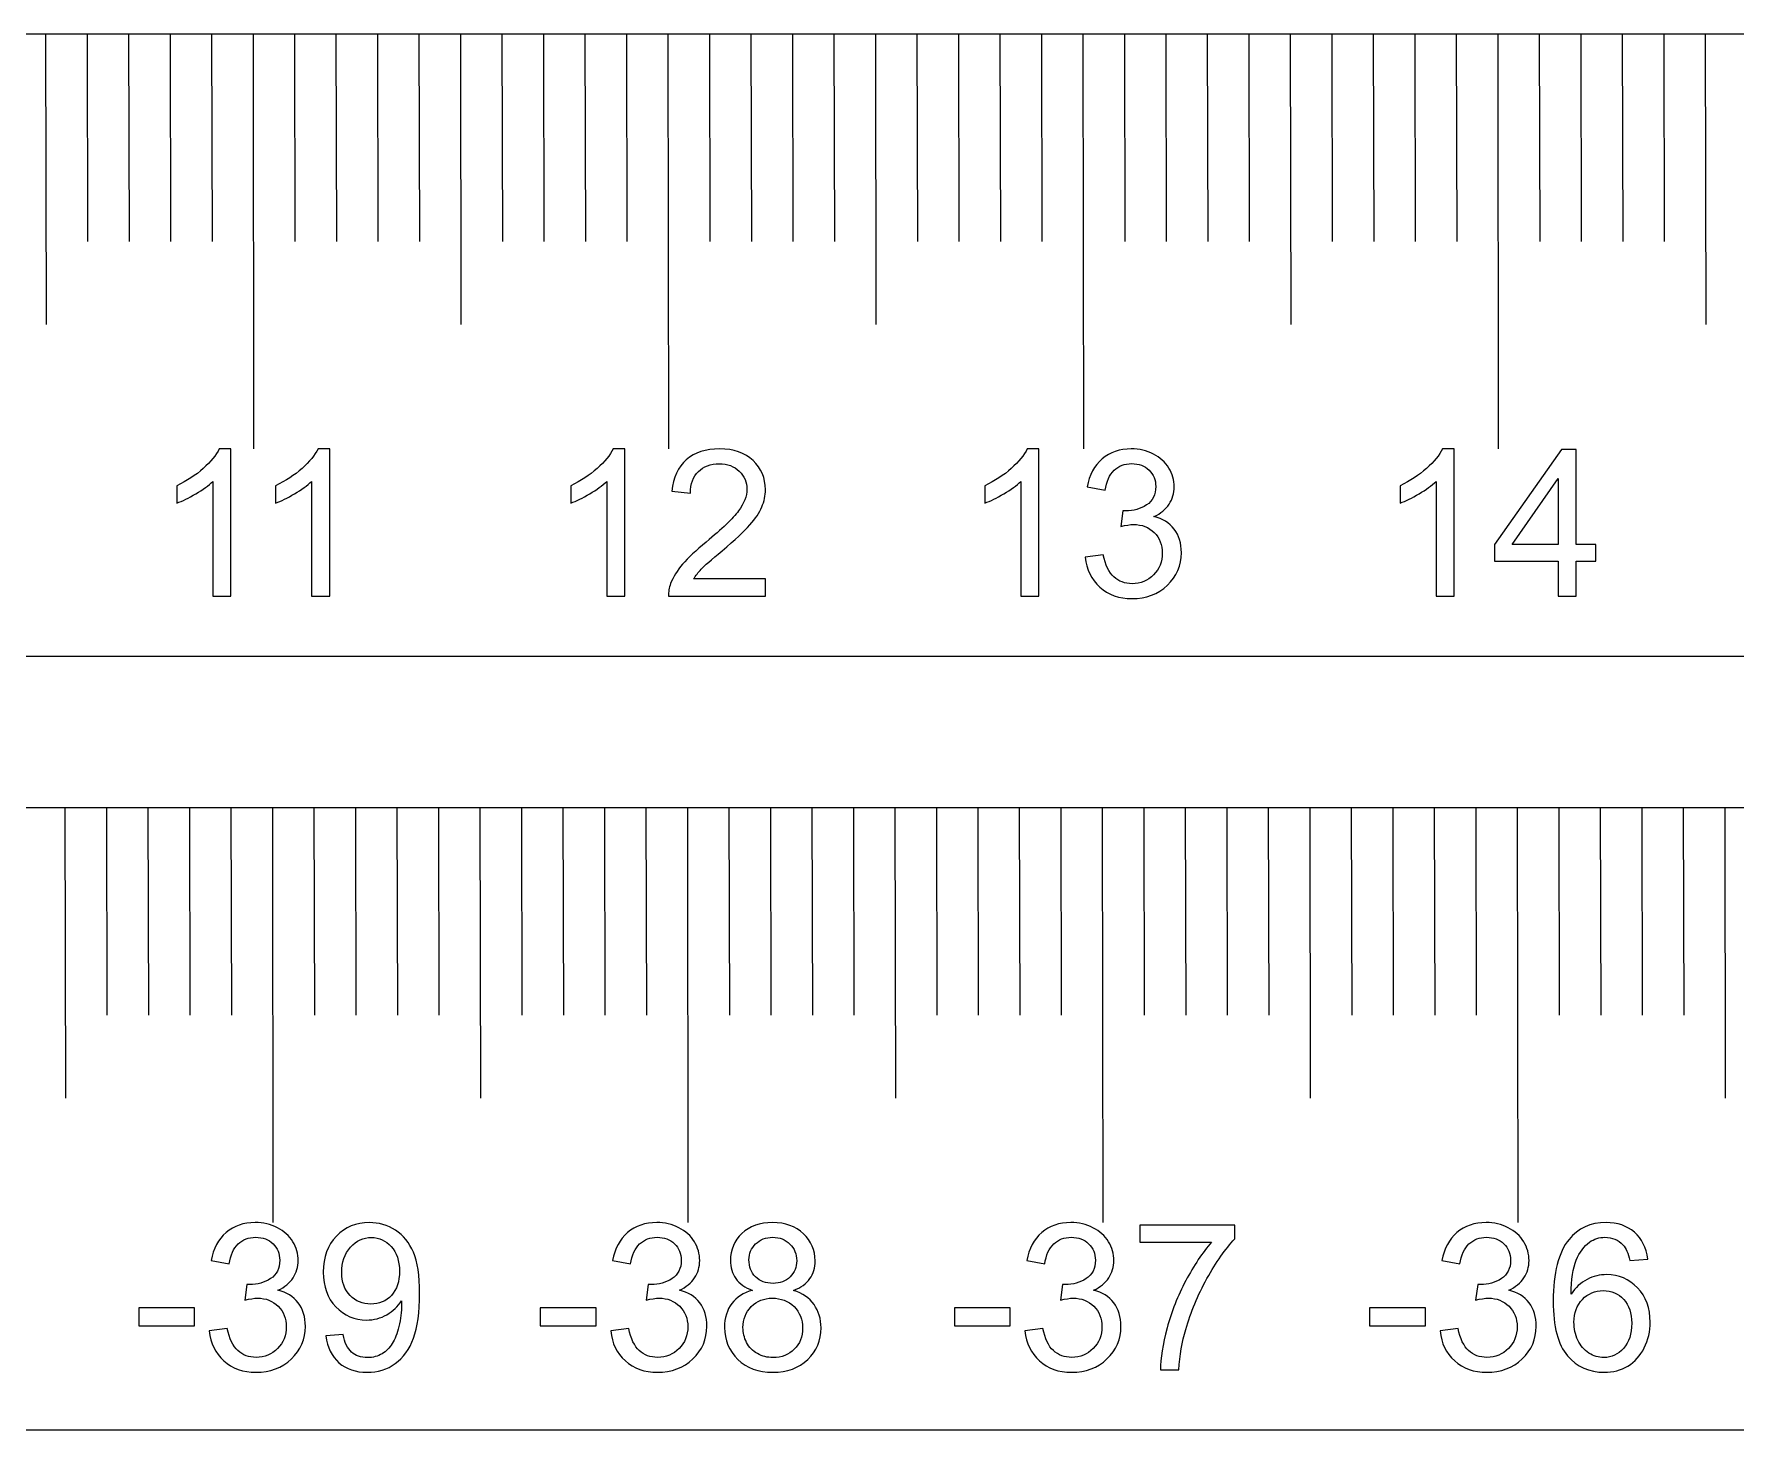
# Model space of a CAD drawing. Header units: millimetres. Extents: x -300 to 279, y -192 to 238.
# Drawn here: x -136.1 to -95.09, y -192.01 to -158.36 of the extents above; entities that cross this region are included whole.
import ezdxf

# ---------------------------------------------------------------- set-up
doc = ezdxf.new("R2010")
doc.units = ezdxf.units.MM
doc.layers.add('CAMADA_1', color=7, linetype='CONTINUOUS')

msp = doc.modelspace()

# ---------------------------------------------------------------- linework, layer by layer
at = {"layer": 'CAMADA_1', "color": 250}
for points, knots in [([(-240.8244, -158.3605), (-240.8244, -158.3605), (259.1756, -158.3605), (259.1756, -158.3605), (259.1756, -158.3605), (259.1756, -173.3605), (259.1756, -173.3605), (259.1756, -173.3605), (-240.8244, -173.3605), (-240.8244, -173.3605), (-240.8244, -173.3605), (-240.8244, -158.3605), (-240.8244, -158.3605)], [0, 0, 0, 0, 0.25, 0.25, 0.25, 0.5, 0.5, 0.5, 0.75, 0.75, 0.75, 1, 1, 1, 1]), ([(-131.3594, -171.9116), (-131.3594, -171.9116), (-131.7941, -171.9116), (-131.7941, -171.9116), (-131.7941, -171.9116), (-131.7941, -169.1442), (-131.7941, -169.1442), (-131.8986, -169.2446), (-132.0361, -169.3442), (-132.2056, -169.4438), (-132.3752, -169.5434), (-132.5283, -169.6183), (-132.6633, -169.6677), (-132.6633, -169.6677), (-132.6633, -169.2479), (-132.6633, -169.2479), (-132.4205, -169.1343), (-132.2081, -168.996), (-132.0262, -168.833), (-131.8443, -168.6709), (-131.715, -168.5136), (-131.6393, -168.3605), (-131.6393, -168.3605), (-131.3594, -168.3605), (-131.3594, -168.3605), (-131.3594, -168.3605), (-131.3594, -171.9116), (-131.3594, -171.9116)], [0, 0, 0, 0, 0.1111111, 0.1111111, 0.1111111, 0.2222222, 0.2222222, 0.2222222, 0.3333333, 0.3333333, 0.3333333, 0.4444444, 0.4444444, 0.4444444, 0.5555556, 0.5555556, 0.5555556, 0.6666667, 0.6666667, 0.6666667, 0.7777778, 0.7777778, 0.7777778, 0.8888889, 0.8888889, 0.8888889, 1, 1, 1, 1]), ([(-128.9789, -171.9116), (-128.9789, -171.9116), (-129.4136, -171.9116), (-129.4136, -171.9116), (-129.4136, -171.9116), (-129.4136, -169.1442), (-129.4136, -169.1442), (-129.5181, -169.2446), (-129.6556, -169.3442), (-129.8251, -169.4438), (-129.9947, -169.5434), (-130.1478, -169.6183), (-130.2828, -169.6677), (-130.2828, -169.6677), (-130.2828, -169.2479), (-130.2828, -169.2479), (-130.04, -169.1343), (-129.8276, -168.996), (-129.6457, -168.833), (-129.4638, -168.6709), (-129.3345, -168.5136), (-129.2588, -168.3605), (-129.2588, -168.3605), (-128.9789, -168.3605), (-128.9789, -168.3605), (-128.9789, -168.3605), (-128.9789, -171.9116), (-128.9789, -171.9116)], [0, 0, 0, 0, 0.1111111, 0.1111111, 0.1111111, 0.2222222, 0.2222222, 0.2222222, 0.3333333, 0.3333333, 0.3333333, 0.4444444, 0.4444444, 0.4444444, 0.5555556, 0.5555556, 0.5555556, 0.6666667, 0.6666667, 0.6666667, 0.7777778, 0.7777778, 0.7777778, 0.8888889, 0.8888889, 0.8888889, 1, 1, 1, 1]), ([(-121.8663, -171.9116), (-121.8663, -171.9116), (-122.301, -171.9116), (-122.301, -171.9116), (-122.301, -171.9116), (-122.301, -169.1442), (-122.301, -169.1442), (-122.4055, -169.2446), (-122.543, -169.3442), (-122.7125, -169.4438), (-122.8821, -169.5434), (-123.0352, -169.6183), (-123.1702, -169.6677), (-123.1702, -169.6677), (-123.1702, -169.2479), (-123.1702, -169.2479), (-122.9274, -169.1343), (-122.715, -168.996), (-122.5331, -168.833), (-122.3512, -168.6709), (-122.2219, -168.5136), (-122.1462, -168.3605), (-122.1462, -168.3605), (-121.8663, -168.3605), (-121.8663, -168.3605), (-121.8663, -168.3605), (-121.8663, -171.9116), (-121.8663, -171.9116)], [0, 0, 0, 0, 0.1111111, 0.1111111, 0.1111111, 0.2222222, 0.2222222, 0.2222222, 0.3333333, 0.3333333, 0.3333333, 0.4444444, 0.4444444, 0.4444444, 0.5555556, 0.5555556, 0.5555556, 0.6666667, 0.6666667, 0.6666667, 0.7777778, 0.7777778, 0.7777778, 0.8888889, 0.8888889, 0.8888889, 1, 1, 1, 1]), ([(-118.4724, -171.4967), (-118.4724, -171.4967), (-118.4724, -171.9116), (-118.4724, -171.9116), (-118.4724, -171.9116), (-120.8135, -171.9116), (-120.8135, -171.9116), (-120.8168, -171.8071), (-120.7995, -171.7066), (-120.7624, -171.6095), (-120.7023, -171.4506), (-120.606, -171.2934), (-120.4735, -171.1395), (-120.341, -170.9856), (-120.1517, -170.8078), (-119.9055, -170.6061), (-119.5228, -170.2908), (-119.2627, -170.0414), (-119.1268, -169.857), (-118.9902, -169.6726), (-118.9219, -169.4981), (-118.9219, -169.3335), (-118.9219, -169.1615), (-118.9836, -169.0166), (-119.1071, -168.898), (-119.2306, -168.7803), (-119.3919, -168.7211), (-119.5903, -168.7211), (-119.8002, -168.7211), (-119.9681, -168.7836), (-120.094, -168.9087), (-120.22, -169.033), (-120.2834, -169.2059), (-120.285, -169.4273), (-120.285, -169.4273), (-120.7295, -169.3829), (-120.7295, -169.3829), (-120.6991, -169.0503), (-120.5838, -168.7968), (-120.3846, -168.6223), (-120.1846, -168.4478), (-119.9171, -168.3605), (-119.5804, -168.3605), (-119.2413, -168.3605), (-118.9721, -168.4544), (-118.7745, -168.6429), (-118.5762, -168.8314), (-118.4774, -169.0651), (-118.4774, -169.3434), (-118.4774, -169.485), (-118.5062, -169.6241), (-118.5646, -169.7607), (-118.6222, -169.8982), (-118.7186, -170.0422), (-118.8527, -170.1937), (-118.9877, -170.3443), (-119.2108, -170.5526), (-119.5219, -170.816), (-119.7829, -171.0349), (-119.9508, -171.1831), (-120.0249, -171.2613), (-120.099, -171.3395), (-120.1599, -171.4177), (-120.2085, -171.4967), (-120.2085, -171.4967), (-118.4724, -171.4967), (-118.4724, -171.4967)], [0, 0, 0, 0, 0.0454545, 0.0454545, 0.0454545, 0.0909091, 0.0909091, 0.0909091, 0.1363636, 0.1363636, 0.1363636, 0.1818182, 0.1818182, 0.1818182, 0.2272727, 0.2272727, 0.2272727, 0.2727273, 0.2727273, 0.2727273, 0.3181818, 0.3181818, 0.3181818, 0.3636364, 0.3636364, 0.3636364, 0.4090909, 0.4090909, 0.4090909, 0.4545455, 0.4545455, 0.4545455, 0.5, 0.5, 0.5, 0.5454545, 0.5454545, 0.5454545, 0.5909091, 0.5909091, 0.5909091, 0.6363636, 0.6363636, 0.6363636, 0.6818182, 0.6818182, 0.6818182, 0.7272727, 0.7272727, 0.7272727, 0.7727273, 0.7727273, 0.7727273, 0.8181818, 0.8181818, 0.8181818, 0.8636364, 0.8636364, 0.8636364, 0.9090909, 0.9090909, 0.9090909, 0.9545455, 0.9545455, 0.9545455, 1, 1, 1, 1]), ([(-111.8864, -171.9116), (-111.8864, -171.9116), (-112.3211, -171.9116), (-112.3211, -171.9116), (-112.3211, -171.9116), (-112.3211, -169.1442), (-112.3211, -169.1442), (-112.4256, -169.2446), (-112.5631, -169.3442), (-112.7326, -169.4438), (-112.9022, -169.5434), (-113.0553, -169.6183), (-113.1903, -169.6677), (-113.1903, -169.6677), (-113.1903, -169.2479), (-113.1903, -169.2479), (-112.9475, -169.1343), (-112.7351, -168.996), (-112.5532, -168.833), (-112.3713, -168.6709), (-112.242, -168.5136), (-112.1663, -168.3605), (-112.1663, -168.3605), (-111.8864, -168.3605), (-111.8864, -168.3605), (-111.8864, -168.3605), (-111.8864, -171.9116), (-111.8864, -171.9116)], [0, 0, 0, 0, 0.1111111, 0.1111111, 0.1111111, 0.2222222, 0.2222222, 0.2222222, 0.3333333, 0.3333333, 0.3333333, 0.4444444, 0.4444444, 0.4444444, 0.5555556, 0.5555556, 0.5555556, 0.6666667, 0.6666667, 0.6666667, 0.7777778, 0.7777778, 0.7777778, 0.8888889, 0.8888889, 0.8888889, 1, 1, 1, 1]), ([(-110.7694, -170.9732), (-110.7694, -170.9732), (-110.3347, -170.9139), (-110.3347, -170.9139), (-110.2845, -171.1609), (-110.2006, -171.3387), (-110.0812, -171.4473), (-109.9619, -171.556), (-109.8153, -171.6103), (-109.6417, -171.6103), (-109.4359, -171.6103), (-109.2622, -171.5395), (-109.1222, -171.398), (-108.9823, -171.2564), (-108.9123, -171.081), (-108.9123, -170.872), (-108.9123, -170.6728), (-108.9774, -170.5081), (-109.1082, -170.3781), (-109.2383, -170.2488), (-109.4038, -170.1838), (-109.6054, -170.1838), (-109.6877, -170.1838), (-109.7898, -170.2003), (-109.9125, -170.2324), (-109.9125, -170.2324), (-109.8639, -169.8521), (-109.8639, -169.8521), (-109.8351, -169.8554), (-109.8112, -169.857), (-109.7939, -169.857), (-109.6079, -169.857), (-109.4416, -169.8085), (-109.2926, -169.7121), (-109.1445, -169.6158), (-109.0704, -169.4677), (-109.0704, -169.2676), (-109.0704, -169.1088), (-109.1247, -168.9771), (-109.2325, -168.8725), (-109.3404, -168.768), (-109.4795, -168.7161), (-109.6499, -168.7161), (-109.8195, -168.7161), (-109.9602, -168.7696), (-110.073, -168.8766), (-110.1858, -168.9837), (-110.2582, -169.1442), (-110.2903, -169.3582), (-110.2903, -169.3582), (-110.7249, -169.2792), (-110.7249, -169.2792), (-110.6714, -168.9878), (-110.5512, -168.7614), (-110.3627, -168.6009), (-110.1751, -168.4404), (-109.9405, -168.3605), (-109.6606, -168.3605), (-109.468, -168.3605), (-109.2902, -168.4017), (-109.128, -168.4848), (-108.965, -168.5671), (-108.8407, -168.6799), (-108.7551, -168.8223), (-108.6687, -168.9655), (-108.6259, -169.117), (-108.6259, -169.2775), (-108.6259, -169.4298), (-108.667, -169.5681), (-108.7485, -169.6932), (-108.8308, -169.8183), (-108.9527, -169.9179), (-109.1132, -169.992), (-108.9041, -170.0398), (-108.7419, -170.1402), (-108.6259, -170.2925), (-108.5106, -170.4439), (-108.453, -170.6349), (-108.453, -170.8629), (-108.453, -171.1716), (-108.5658, -171.4342), (-108.7905, -171.649), (-109.0161, -171.8639), (-109.3009, -171.9709), (-109.6449, -171.9709), (-109.9553, -171.9709), (-110.2129, -171.8779), (-110.4179, -171.6926), (-110.6237, -171.5074), (-110.7406, -171.2679), (-110.7694, -170.9732)], [0, 0, 0, 0, 0.0333333, 0.0333333, 0.0333333, 0.0666667, 0.0666667, 0.0666667, 0.1, 0.1, 0.1, 0.1333333, 0.1333333, 0.1333333, 0.1666667, 0.1666667, 0.1666667, 0.2, 0.2, 0.2, 0.2333333, 0.2333333, 0.2333333, 0.2666667, 0.2666667, 0.2666667, 0.3, 0.3, 0.3, 0.3333333, 0.3333333, 0.3333333, 0.3666667, 0.3666667, 0.3666667, 0.4, 0.4, 0.4, 0.4333333, 0.4333333, 0.4333333, 0.4666667, 0.4666667, 0.4666667, 0.5, 0.5, 0.5, 0.5333333, 0.5333333, 0.5333333, 0.5666667, 0.5666667, 0.5666667, 0.6, 0.6, 0.6, 0.6333333, 0.6333333, 0.6333333, 0.6666667, 0.6666667, 0.6666667, 0.7, 0.7, 0.7, 0.7333333, 0.7333333, 0.7333333, 0.7666667, 0.7666667, 0.7666667, 0.8, 0.8, 0.8, 0.8333333, 0.8333333, 0.8333333, 0.8666667, 0.8666667, 0.8666667, 0.9, 0.9, 0.9, 0.9333333, 0.9333333, 0.9333333, 0.9666667, 0.9666667, 0.9666667, 1, 1, 1, 1]), ([(-101.8792, -171.9116), (-101.8792, -171.9116), (-102.3139, -171.9116), (-102.3139, -171.9116), (-102.3139, -171.9116), (-102.3139, -169.1442), (-102.3139, -169.1442), (-102.4184, -169.2446), (-102.5559, -169.3442), (-102.7254, -169.4438), (-102.895, -169.5434), (-103.0481, -169.6183), (-103.1831, -169.6677), (-103.1831, -169.6677), (-103.1831, -169.2479), (-103.1831, -169.2479), (-102.9403, -169.1343), (-102.7279, -168.996), (-102.546, -168.833), (-102.3641, -168.6709), (-102.2348, -168.5136), (-102.1591, -168.3605), (-102.1591, -168.3605), (-101.8792, -168.3605), (-101.8792, -168.3605), (-101.8792, -168.3605), (-101.8792, -171.9116), (-101.8792, -171.9116)], [0, 0, 0, 0, 0.1111111, 0.1111111, 0.1111111, 0.2222222, 0.2222222, 0.2222222, 0.3333333, 0.3333333, 0.3333333, 0.4444444, 0.4444444, 0.4444444, 0.5555556, 0.5555556, 0.5555556, 0.6666667, 0.6666667, 0.6666667, 0.7777778, 0.7777778, 0.7777778, 0.8888889, 0.8888889, 0.8888889, 1, 1, 1, 1]), ([(-99.3743, -171.9116), (-99.3743, -171.9116), (-99.3743, -171.067), (-99.3743, -171.067), (-99.3743, -171.067), (-100.9103, -171.067), (-100.9103, -171.067), (-100.9103, -171.067), (-100.9103, -170.667), (-100.9103, -170.667), (-100.9103, -170.667), (-99.2953, -168.3753), (-99.2953, -168.3753), (-99.2953, -168.3753), (-98.9397, -168.3753), (-98.9397, -168.3753), (-98.9397, -168.3753), (-98.9397, -170.667), (-98.9397, -170.667), (-98.9397, -170.667), (-98.4606, -170.667), (-98.4606, -170.667), (-98.4606, -170.667), (-98.4606, -171.067), (-98.4606, -171.067), (-98.4606, -171.067), (-98.9397, -171.067), (-98.9397, -171.067), (-98.9397, -171.067), (-98.9397, -171.9116), (-98.9397, -171.9116), (-98.9397, -171.9116), (-99.3743, -171.9116), (-99.3743, -171.9116)], [0, 0, 0, 0, 0.0909091, 0.0909091, 0.0909091, 0.1818182, 0.1818182, 0.1818182, 0.2727273, 0.2727273, 0.2727273, 0.3636364, 0.3636364, 0.3636364, 0.4545455, 0.4545455, 0.4545455, 0.5454545, 0.5454545, 0.5454545, 0.6363636, 0.6363636, 0.6363636, 0.7272727, 0.7272727, 0.7272727, 0.8181818, 0.8181818, 0.8181818, 0.9090909, 0.9090909, 0.9090909, 1, 1, 1, 1]), ([(-99.3743, -170.667), (-99.3743, -170.667), (-99.3743, -169.0767), (-99.3743, -169.0767), (-99.3743, -169.0767), (-100.4831, -170.667), (-100.4831, -170.667), (-100.4831, -170.667), (-99.3743, -170.667), (-99.3743, -170.667)], [0, 0, 0, 0, 0.3333333, 0.3333333, 0.3333333, 0.6666667, 0.6666667, 0.6666667, 1, 1, 1, 1]), ([(-240.3555, -177.0107), (-240.3555, -177.0107), (259.6445, -177.0107), (259.6445, -177.0107), (259.6445, -177.0107), (259.6445, -192.0107), (259.6445, -192.0107), (259.6445, -192.0107), (-240.3555, -192.0107), (-240.3555, -192.0107), (-240.3555, -192.0107), (-240.3555, -177.0107), (-240.3555, -177.0107)], [0, 0, 0, 0, 0.25, 0.25, 0.25, 0.5, 0.5, 0.5, 0.75, 0.75, 0.75, 1, 1, 1, 1]), ([(-131.8813, -189.6234), (-131.8813, -189.6234), (-131.4466, -189.5641), (-131.4466, -189.5641), (-131.3964, -189.8111), (-131.3125, -189.9889), (-131.1931, -190.0975), (-131.0738, -190.2062), (-130.9272, -190.2605), (-130.7536, -190.2605), (-130.5478, -190.2605), (-130.3741, -190.1897), (-130.2341, -190.0482), (-130.0942, -189.9066), (-130.0242, -189.7312), (-130.0242, -189.5222), (-130.0242, -189.323), (-130.0893, -189.1583), (-130.2201, -189.0283), (-130.3502, -188.899), (-130.5157, -188.834), (-130.7173, -188.834), (-130.7996, -188.834), (-130.9017, -188.8505), (-131.0244, -188.8826), (-131.0244, -188.8826), (-130.9758, -188.5023), (-130.9758, -188.5023), (-130.947, -188.5056), (-130.9231, -188.5072), (-130.9058, -188.5072), (-130.7198, -188.5072), (-130.5535, -188.4587), (-130.4045, -188.3623), (-130.2564, -188.266), (-130.1823, -188.1179), (-130.1823, -187.9178), (-130.1823, -187.759), (-130.2366, -187.6273), (-130.3444, -187.5227), (-130.4523, -187.4182), (-130.5914, -187.3663), (-130.7618, -187.3663), (-130.9314, -187.3663), (-131.0721, -187.4198), (-131.1849, -187.5268), (-131.2977, -187.6339), (-131.3701, -187.7944), (-131.4022, -188.0084), (-131.4022, -188.0084), (-131.8368, -187.9294), (-131.8368, -187.9294), (-131.7833, -187.638), (-131.6631, -187.4116), (-131.4746, -187.2511), (-131.287, -187.0906), (-131.0524, -187.0107), (-130.7725, -187.0107), (-130.5799, -187.0107), (-130.4021, -187.0519), (-130.2399, -187.135), (-130.0769, -187.2173), (-129.9526, -187.3301), (-129.867, -187.4725), (-129.7806, -187.6157), (-129.7378, -187.7672), (-129.7378, -187.9277), (-129.7378, -188.08), (-129.7789, -188.2183), (-129.8604, -188.3434), (-129.9427, -188.4685), (-130.0646, -188.5681), (-130.2251, -188.6422), (-130.016, -188.69), (-129.8538, -188.7904), (-129.7378, -188.9427), (-129.6225, -189.0941), (-129.5649, -189.2851), (-129.5649, -189.5131), (-129.5649, -189.8218), (-129.6777, -190.0844), (-129.9024, -190.2992), (-130.128, -190.5141), (-130.4128, -190.6211), (-130.7568, -190.6211), (-131.0672, -190.6211), (-131.3248, -190.5281), (-131.5298, -190.3428), (-131.7356, -190.1576), (-131.8525, -189.9181), (-131.8813, -189.6234)], [0, 0, 0, 0, 0.0333333, 0.0333333, 0.0333333, 0.0666667, 0.0666667, 0.0666667, 0.1, 0.1, 0.1, 0.1333333, 0.1333333, 0.1333333, 0.1666667, 0.1666667, 0.1666667, 0.2, 0.2, 0.2, 0.2333333, 0.2333333, 0.2333333, 0.2666667, 0.2666667, 0.2666667, 0.3, 0.3, 0.3, 0.3333333, 0.3333333, 0.3333333, 0.3666667, 0.3666667, 0.3666667, 0.4, 0.4, 0.4, 0.4333333, 0.4333333, 0.4333333, 0.4666667, 0.4666667, 0.4666667, 0.5, 0.5, 0.5, 0.5333333, 0.5333333, 0.5333333, 0.5666667, 0.5666667, 0.5666667, 0.6, 0.6, 0.6, 0.6333333, 0.6333333, 0.6333333, 0.6666667, 0.6666667, 0.6666667, 0.7, 0.7, 0.7, 0.7333333, 0.7333333, 0.7333333, 0.7666667, 0.7666667, 0.7666667, 0.8, 0.8, 0.8, 0.8333333, 0.8333333, 0.8333333, 0.8666667, 0.8666667, 0.8666667, 0.9, 0.9, 0.9, 0.9333333, 0.9333333, 0.9333333, 0.9666667, 0.9666667, 0.9666667, 1, 1, 1, 1]), ([(-129.0702, -189.7419), (-129.0702, -189.7419), (-128.6553, -189.7074), (-128.6553, -189.7074), (-128.6199, -189.9033), (-128.5524, -190.0449), (-128.4528, -190.1329), (-128.3532, -190.221), (-128.2256, -190.2655), (-128.0692, -190.2655), (-127.9359, -190.2655), (-127.819, -190.235), (-127.7177, -190.1733), (-127.6165, -190.1124), (-127.5342, -190.0309), (-127.4708, -189.928), (-127.4074, -189.8259), (-127.3539, -189.6876), (-127.3103, -189.5139), (-127.2666, -189.3402), (-127.2452, -189.1633), (-127.2452, -188.983), (-127.2452, -188.9641), (-127.2461, -188.9344), (-127.2477, -188.8957), (-127.3341, -189.034), (-127.4527, -189.1468), (-127.6025, -189.2324), (-127.7523, -189.3188), (-127.9153, -189.3616), (-128.0898, -189.3616), (-128.382, -189.3616), (-128.629, -189.2555), (-128.8314, -189.0431), (-129.0331, -188.8315), (-129.1344, -188.5517), (-129.1344, -188.2043), (-129.1344, -187.8454), (-129.029, -187.5573), (-128.8175, -187.3383), (-128.6067, -187.1202), (-128.3425, -187.0107), (-128.0239, -187.0107), (-127.7951, -187.0107), (-127.5852, -187.0725), (-127.3942, -187.1968), (-127.2041, -187.3202), (-127.06, -187.4964), (-126.9613, -187.726), (-126.8625, -187.9549), (-126.8131, -188.2866), (-126.8131, -188.7204), (-126.8131, -189.1723), (-126.8616, -189.532), (-126.9596, -189.7996), (-127.0576, -190.0679), (-127.2041, -190.2712), (-127.3975, -190.4112), (-127.591, -190.5511), (-127.8173, -190.6211), (-128.0774, -190.6211), (-128.354, -190.6211), (-128.5796, -190.5445), (-128.7549, -190.3906), (-128.9294, -190.2367), (-129.0348, -190.0202), (-129.0702, -189.7419)], [0, 0, 0, 0, 0.0454545, 0.0454545, 0.0454545, 0.0909091, 0.0909091, 0.0909091, 0.1363636, 0.1363636, 0.1363636, 0.1818182, 0.1818182, 0.1818182, 0.2272727, 0.2272727, 0.2272727, 0.2727273, 0.2727273, 0.2727273, 0.3181818, 0.3181818, 0.3181818, 0.3636364, 0.3636364, 0.3636364, 0.4090909, 0.4090909, 0.4090909, 0.4545455, 0.4545455, 0.4545455, 0.5, 0.5, 0.5, 0.5454545, 0.5454545, 0.5454545, 0.5909091, 0.5909091, 0.5909091, 0.6363636, 0.6363636, 0.6363636, 0.6818182, 0.6818182, 0.6818182, 0.7272727, 0.7272727, 0.7272727, 0.7727273, 0.7727273, 0.7727273, 0.8181818, 0.8181818, 0.8181818, 0.8636364, 0.8636364, 0.8636364, 0.9090909, 0.9090909, 0.9090909, 0.9545455, 0.9545455, 0.9545455, 1, 1, 1, 1]), ([(-122.205, -189.6234), (-122.205, -189.6234), (-121.7703, -189.5641), (-121.7703, -189.5641), (-121.7201, -189.8111), (-121.6362, -189.9889), (-121.5168, -190.0975), (-121.3975, -190.2062), (-121.2509, -190.2605), (-121.0773, -190.2605), (-120.8715, -190.2605), (-120.6978, -190.1897), (-120.5578, -190.0482), (-120.4179, -189.9066), (-120.3479, -189.7312), (-120.3479, -189.5222), (-120.3479, -189.323), (-120.413, -189.1583), (-120.5438, -189.0283), (-120.6739, -188.899), (-120.8394, -188.834), (-121.041, -188.834), (-121.1233, -188.834), (-121.2254, -188.8505), (-121.3481, -188.8826), (-121.3481, -188.8826), (-121.2995, -188.5023), (-121.2995, -188.5023), (-121.2707, -188.5056), (-121.2468, -188.5072), (-121.2295, -188.5072), (-121.0435, -188.5072), (-120.8772, -188.4587), (-120.7282, -188.3623), (-120.5801, -188.266), (-120.506, -188.1179), (-120.506, -187.9178), (-120.506, -187.759), (-120.5603, -187.6273), (-120.6681, -187.5227), (-120.776, -187.4182), (-120.9151, -187.3663), (-121.0855, -187.3663), (-121.2551, -187.3663), (-121.3958, -187.4198), (-121.5086, -187.5268), (-121.6214, -187.6339), (-121.6938, -187.7944), (-121.7259, -188.0084), (-121.7259, -188.0084), (-122.1605, -187.9294), (-122.1605, -187.9294), (-122.107, -187.638), (-121.9868, -187.4116), (-121.7983, -187.2511), (-121.6107, -187.0906), (-121.3761, -187.0107), (-121.0962, -187.0107), (-120.9036, -187.0107), (-120.7258, -187.0519), (-120.5636, -187.135), (-120.4006, -187.2173), (-120.2763, -187.3301), (-120.1907, -187.4725), (-120.1043, -187.6157), (-120.0615, -187.7672), (-120.0615, -187.9277), (-120.0615, -188.08), (-120.1026, -188.2183), (-120.1841, -188.3434), (-120.2664, -188.4685), (-120.3883, -188.5681), (-120.5488, -188.6422), (-120.3397, -188.69), (-120.1775, -188.7904), (-120.0615, -188.9427), (-119.9462, -189.0941), (-119.8886, -189.2851), (-119.8886, -189.5131), (-119.8886, -189.8218), (-120.0014, -190.0844), (-120.2261, -190.2992), (-120.4517, -190.5141), (-120.7365, -190.6211), (-121.0805, -190.6211), (-121.3909, -190.6211), (-121.6485, -190.5281), (-121.8535, -190.3428), (-122.0593, -190.1576), (-122.1762, -189.9181), (-122.205, -189.6234)], [0, 0, 0, 0, 0.0333333, 0.0333333, 0.0333333, 0.0666667, 0.0666667, 0.0666667, 0.1, 0.1, 0.1, 0.1333333, 0.1333333, 0.1333333, 0.1666667, 0.1666667, 0.1666667, 0.2, 0.2, 0.2, 0.2333333, 0.2333333, 0.2333333, 0.2666667, 0.2666667, 0.2666667, 0.3, 0.3, 0.3, 0.3333333, 0.3333333, 0.3333333, 0.3666667, 0.3666667, 0.3666667, 0.4, 0.4, 0.4, 0.4333333, 0.4333333, 0.4333333, 0.4666667, 0.4666667, 0.4666667, 0.5, 0.5, 0.5, 0.5333333, 0.5333333, 0.5333333, 0.5666667, 0.5666667, 0.5666667, 0.6, 0.6, 0.6, 0.6333333, 0.6333333, 0.6333333, 0.6666667, 0.6666667, 0.6666667, 0.7, 0.7, 0.7, 0.7333333, 0.7333333, 0.7333333, 0.7666667, 0.7666667, 0.7666667, 0.8, 0.8, 0.8, 0.8333333, 0.8333333, 0.8333333, 0.8666667, 0.8666667, 0.8666667, 0.9, 0.9, 0.9, 0.9333333, 0.9333333, 0.9333333, 0.9666667, 0.9666667, 0.9666667, 1, 1, 1, 1]), ([(-118.7888, -188.6447), (-118.9691, -188.5788), (-119.1025, -188.4842), (-119.1897, -188.3623), (-119.2762, -188.2397), (-119.3198, -188.0932), (-119.3198, -187.9228), (-119.3198, -187.6651), (-119.2276, -187.4495), (-119.0432, -187.2741), (-118.858, -187.0988), (-118.6127, -187.0107), (-118.3057, -187.0107), (-117.9978, -187.0107), (-117.7492, -187.1005), (-117.5615, -187.2799), (-117.3739, -187.4593), (-117.28, -187.6775), (-117.28, -187.9351), (-117.28, -188.0989), (-117.3228, -188.2422), (-117.4084, -188.3632), (-117.494, -188.485), (-117.6241, -188.5788), (-117.7994, -188.6447), (-117.5829, -188.7155), (-117.4191, -188.8291), (-117.3064, -188.9871), (-117.1936, -189.1443), (-117.1368, -189.332), (-117.1368, -189.551), (-117.1368, -189.8531), (-117.2438, -190.1066), (-117.457, -190.3124), (-117.671, -190.5182), (-117.9517, -190.6211), (-118.2999, -190.6211), (-118.6481, -190.6211), (-118.9288, -190.5182), (-119.1428, -190.3116), (-119.356, -190.105), (-119.463, -189.8473), (-119.463, -189.5386), (-119.463, -189.309), (-119.4046, -189.1163), (-119.2877, -188.9616), (-119.1708, -188.806), (-119.0045, -188.7007), (-118.7888, -188.6447)], [0, 0, 0, 0, 0.0625, 0.0625, 0.0625, 0.125, 0.125, 0.125, 0.1875, 0.1875, 0.1875, 0.25, 0.25, 0.25, 0.3125, 0.3125, 0.3125, 0.375, 0.375, 0.375, 0.4375, 0.4375, 0.4375, 0.5, 0.5, 0.5, 0.5625, 0.5625, 0.5625, 0.625, 0.625, 0.625, 0.6875, 0.6875, 0.6875, 0.75, 0.75, 0.75, 0.8125, 0.8125, 0.8125, 0.875, 0.875, 0.875, 0.9375, 0.9375, 0.9375, 1, 1, 1, 1]), ([(-112.2251, -189.6234), (-112.2251, -189.6234), (-111.7904, -189.5641), (-111.7904, -189.5641), (-111.7402, -189.8111), (-111.6563, -189.9889), (-111.5369, -190.0975), (-111.4176, -190.2062), (-111.271, -190.2605), (-111.0974, -190.2605), (-110.8916, -190.2605), (-110.7179, -190.1897), (-110.5779, -190.0482), (-110.438, -189.9066), (-110.368, -189.7312), (-110.368, -189.5222), (-110.368, -189.323), (-110.4331, -189.1583), (-110.5639, -189.0283), (-110.694, -188.899), (-110.8595, -188.834), (-111.0611, -188.834), (-111.1434, -188.834), (-111.2455, -188.8505), (-111.3682, -188.8826), (-111.3682, -188.8826), (-111.3196, -188.5023), (-111.3196, -188.5023), (-111.2908, -188.5056), (-111.2669, -188.5072), (-111.2496, -188.5072), (-111.0636, -188.5072), (-110.8973, -188.4587), (-110.7483, -188.3623), (-110.6002, -188.266), (-110.5261, -188.1179), (-110.5261, -187.9178), (-110.5261, -187.759), (-110.5804, -187.6273), (-110.6882, -187.5227), (-110.7961, -187.4182), (-110.9352, -187.3663), (-111.1056, -187.3663), (-111.2752, -187.3663), (-111.4159, -187.4198), (-111.5287, -187.5268), (-111.6415, -187.6339), (-111.7139, -187.7944), (-111.746, -188.0084), (-111.746, -188.0084), (-112.1806, -187.9294), (-112.1806, -187.9294), (-112.1271, -187.638), (-112.0069, -187.4116), (-111.8184, -187.2511), (-111.6308, -187.0906), (-111.3962, -187.0107), (-111.1163, -187.0107), (-110.9237, -187.0107), (-110.7459, -187.0519), (-110.5837, -187.135), (-110.4207, -187.2173), (-110.2964, -187.3301), (-110.2108, -187.4725), (-110.1244, -187.6157), (-110.0816, -187.7672), (-110.0816, -187.9277), (-110.0816, -188.08), (-110.1227, -188.2183), (-110.2042, -188.3434), (-110.2865, -188.4685), (-110.4084, -188.5681), (-110.5689, -188.6422), (-110.3598, -188.69), (-110.1976, -188.7904), (-110.0816, -188.9427), (-109.9663, -189.0941), (-109.9087, -189.2851), (-109.9087, -189.5131), (-109.9087, -189.8218), (-110.0215, -190.0844), (-110.2462, -190.2992), (-110.4718, -190.5141), (-110.7566, -190.6211), (-111.1006, -190.6211), (-111.411, -190.6211), (-111.6686, -190.5281), (-111.8736, -190.3428), (-112.0794, -190.1576), (-112.1963, -189.9181), (-112.2251, -189.6234)], [0, 0, 0, 0, 0.0333333, 0.0333333, 0.0333333, 0.0666667, 0.0666667, 0.0666667, 0.1, 0.1, 0.1, 0.1333333, 0.1333333, 0.1333333, 0.1666667, 0.1666667, 0.1666667, 0.2, 0.2, 0.2, 0.2333333, 0.2333333, 0.2333333, 0.2666667, 0.2666667, 0.2666667, 0.3, 0.3, 0.3, 0.3333333, 0.3333333, 0.3333333, 0.3666667, 0.3666667, 0.3666667, 0.4, 0.4, 0.4, 0.4333333, 0.4333333, 0.4333333, 0.4666667, 0.4666667, 0.4666667, 0.5, 0.5, 0.5, 0.5333333, 0.5333333, 0.5333333, 0.5666667, 0.5666667, 0.5666667, 0.6, 0.6, 0.6, 0.6333333, 0.6333333, 0.6333333, 0.6666667, 0.6666667, 0.6666667, 0.7, 0.7, 0.7, 0.7333333, 0.7333333, 0.7333333, 0.7666667, 0.7666667, 0.7666667, 0.8, 0.8, 0.8, 0.8333333, 0.8333333, 0.8333333, 0.8666667, 0.8666667, 0.8666667, 0.9, 0.9, 0.9, 0.9333333, 0.9333333, 0.9333333, 0.9666667, 0.9666667, 0.9666667, 1, 1, 1, 1]), ([(-102.2179, -189.6234), (-102.2179, -189.6234), (-101.7832, -189.5641), (-101.7832, -189.5641), (-101.733, -189.8111), (-101.6491, -189.9889), (-101.5297, -190.0975), (-101.4104, -190.2062), (-101.2638, -190.2605), (-101.0902, -190.2605), (-100.8844, -190.2605), (-100.7107, -190.1897), (-100.5707, -190.0482), (-100.4308, -189.9066), (-100.3608, -189.7312), (-100.3608, -189.5222), (-100.3608, -189.323), (-100.4259, -189.1583), (-100.5567, -189.0283), (-100.6868, -188.899), (-100.8523, -188.834), (-101.0539, -188.834), (-101.1362, -188.834), (-101.2383, -188.8505), (-101.361, -188.8826), (-101.361, -188.8826), (-101.3124, -188.5023), (-101.3124, -188.5023), (-101.2836, -188.5056), (-101.2597, -188.5072), (-101.2424, -188.5072), (-101.0564, -188.5072), (-100.8901, -188.4587), (-100.7411, -188.3623), (-100.593, -188.266), (-100.5189, -188.1179), (-100.5189, -187.9178), (-100.5189, -187.759), (-100.5732, -187.6273), (-100.681, -187.5227), (-100.7889, -187.4182), (-100.928, -187.3663), (-101.0984, -187.3663), (-101.268, -187.3663), (-101.4087, -187.4198), (-101.5215, -187.5268), (-101.6343, -187.6339), (-101.7067, -187.7944), (-101.7388, -188.0084), (-101.7388, -188.0084), (-102.1734, -187.9294), (-102.1734, -187.9294), (-102.1199, -187.638), (-101.9997, -187.4116), (-101.8112, -187.2511), (-101.6236, -187.0906), (-101.389, -187.0107), (-101.1091, -187.0107), (-100.9165, -187.0107), (-100.7387, -187.0519), (-100.5765, -187.135), (-100.4135, -187.2173), (-100.2892, -187.3301), (-100.2036, -187.4725), (-100.1172, -187.6157), (-100.0744, -187.7672), (-100.0744, -187.9277), (-100.0744, -188.08), (-100.1155, -188.2183), (-100.197, -188.3434), (-100.2793, -188.4685), (-100.4012, -188.5681), (-100.5617, -188.6422), (-100.3526, -188.69), (-100.1904, -188.7904), (-100.0744, -188.9427), (-99.9591, -189.0941), (-99.9015, -189.2851), (-99.9015, -189.5131), (-99.9015, -189.8218), (-100.0143, -190.0844), (-100.239, -190.2992), (-100.4646, -190.5141), (-100.7494, -190.6211), (-101.0934, -190.6211), (-101.4038, -190.6211), (-101.6614, -190.5281), (-101.8664, -190.3428), (-102.0722, -190.1576), (-102.1891, -189.9181), (-102.2179, -189.6234)], [0, 0, 0, 0, 0.0333333, 0.0333333, 0.0333333, 0.0666667, 0.0666667, 0.0666667, 0.1, 0.1, 0.1, 0.1333333, 0.1333333, 0.1333333, 0.1666667, 0.1666667, 0.1666667, 0.2, 0.2, 0.2, 0.2333333, 0.2333333, 0.2333333, 0.2666667, 0.2666667, 0.2666667, 0.3, 0.3, 0.3, 0.3333333, 0.3333333, 0.3333333, 0.3666667, 0.3666667, 0.3666667, 0.4, 0.4, 0.4, 0.4333333, 0.4333333, 0.4333333, 0.4666667, 0.4666667, 0.4666667, 0.5, 0.5, 0.5, 0.5333333, 0.5333333, 0.5333333, 0.5666667, 0.5666667, 0.5666667, 0.6, 0.6, 0.6, 0.6333333, 0.6333333, 0.6333333, 0.6666667, 0.6666667, 0.6666667, 0.7, 0.7, 0.7, 0.7333333, 0.7333333, 0.7333333, 0.7666667, 0.7666667, 0.7666667, 0.8, 0.8, 0.8, 0.8333333, 0.8333333, 0.8333333, 0.8666667, 0.8666667, 0.8666667, 0.9, 0.9, 0.9, 0.9333333, 0.9333333, 0.9333333, 0.9666667, 0.9666667, 0.9666667, 1, 1, 1, 1]), ([(-97.2139, -187.8899), (-97.2139, -187.8899), (-97.6436, -187.9244), (-97.6436, -187.9244), (-97.6823, -187.754), (-97.7374, -187.6297), (-97.809, -187.5524), (-97.9267, -187.4281), (-98.0724, -187.3663), (-98.2453, -187.3663), (-98.3844, -187.3663), (-98.5079, -187.405), (-98.6141, -187.4824), (-98.7507, -187.582), (-98.8577, -187.7269), (-98.9376, -187.9178), (-99.0166, -188.1096), (-99.0577, -188.3821), (-99.061, -188.7352), (-98.9565, -188.5764), (-98.8281, -188.4578), (-98.6766, -188.3813), (-98.5252, -188.3039), (-98.3671, -188.2652), (-98.2008, -188.2652), (-97.9111, -188.2652), (-97.6642, -188.3722), (-97.46, -188.5854), (-97.2567, -188.7986), (-97.1546, -189.0735), (-97.1546, -189.4119), (-97.1546, -189.6341), (-97.2024, -189.8399), (-97.2979, -190.0309), (-97.3942, -190.2218), (-97.525, -190.3675), (-97.693, -190.4688), (-97.8601, -190.57), (-98.0502, -190.6211), (-98.2626, -190.6211), (-98.6239, -190.6211), (-98.9195, -190.4877), (-99.1483, -190.2218), (-99.3763, -189.956), (-99.4907, -189.5172), (-99.4907, -188.9064), (-99.4907, -188.2232), (-99.364, -187.726), (-99.1112, -187.4157), (-98.8906, -187.1457), (-98.5935, -187.0107), (-98.219, -187.0107), (-97.9407, -187.0107), (-97.7119, -187.0889), (-97.5341, -187.2445), (-97.3563, -187.4001), (-97.2493, -187.6149), (-97.2139, -187.8899)], [0, 0, 0, 0, 0.0526316, 0.0526316, 0.0526316, 0.1052632, 0.1052632, 0.1052632, 0.1578947, 0.1578947, 0.1578947, 0.2105263, 0.2105263, 0.2105263, 0.2631579, 0.2631579, 0.2631579, 0.3157895, 0.3157895, 0.3157895, 0.3684211, 0.3684211, 0.3684211, 0.4210526, 0.4210526, 0.4210526, 0.4736842, 0.4736842, 0.4736842, 0.5263158, 0.5263158, 0.5263158, 0.5789474, 0.5789474, 0.5789474, 0.6315789, 0.6315789, 0.6315789, 0.6842105, 0.6842105, 0.6842105, 0.7368421, 0.7368421, 0.7368421, 0.7894737, 0.7894737, 0.7894737, 0.8421053, 0.8421053, 0.8421053, 0.8947368, 0.8947368, 0.8947368, 0.9473684, 0.9473684, 0.9473684, 1, 1, 1, 1]), ([(-127.2971, -188.1821), (-127.2971, -187.9335), (-127.3629, -187.7359), (-127.4947, -187.5902), (-127.6255, -187.4445), (-127.7852, -187.3713), (-127.9729, -187.3713), (-128.1672, -187.3713), (-128.3351, -187.4495), (-128.4767, -187.6067), (-128.6191, -187.7639), (-128.6899, -187.9681), (-128.6899, -188.2183), (-128.6899, -188.443), (-128.6224, -188.6258), (-128.4882, -188.7657), (-128.3532, -188.9064), (-128.1853, -188.9764), (-127.9852, -188.9764), (-127.7844, -188.9764), (-127.6198, -188.9064), (-127.4905, -188.7657), (-127.3613, -188.6258), (-127.2971, -188.4307), (-127.2971, -188.1821)], [0, 0, 0, 0, 0.125, 0.125, 0.125, 0.25, 0.25, 0.25, 0.375, 0.375, 0.375, 0.5, 0.5, 0.5, 0.625, 0.625, 0.625, 0.75, 0.75, 0.75, 0.875, 0.875, 0.875, 1, 1, 1, 1]), ([(-118.8753, -187.9071), (-118.8753, -188.0751), (-118.8218, -188.2117), (-118.7156, -188.3179), (-118.6086, -188.4241), (-118.4686, -188.4776), (-118.295, -188.4776), (-118.1262, -188.4776), (-117.9896, -188.4249), (-117.8834, -188.3195), (-117.7772, -188.2142), (-117.7245, -188.0849), (-117.7245, -187.9318), (-117.7245, -187.7721), (-117.7788, -187.638), (-117.8883, -187.5293), (-117.997, -187.4207), (-118.1344, -187.3663), (-118.2999, -187.3663), (-118.467, -187.3663), (-118.6045, -187.4198), (-118.7131, -187.526), (-118.8209, -187.6322), (-118.8753, -187.759), (-118.8753, -187.9071)], [0, 0, 0, 0, 0.125, 0.125, 0.125, 0.25, 0.25, 0.25, 0.375, 0.375, 0.375, 0.5, 0.5, 0.5, 0.625, 0.625, 0.625, 0.75, 0.75, 0.75, 0.875, 0.875, 0.875, 1, 1, 1, 1]), ([(-109.4535, -187.4849), (-109.4535, -187.4849), (-109.4535, -187.07), (-109.4535, -187.07), (-109.4535, -187.07), (-107.1668, -187.07), (-107.1668, -187.07), (-107.1668, -187.07), (-107.1668, -187.4058), (-107.1668, -187.4058), (-107.3915, -187.6454), (-107.6154, -187.9639), (-107.836, -188.3615), (-108.0574, -188.7591), (-108.2278, -189.1682), (-108.3488, -189.5888), (-108.4352, -189.8843), (-108.4912, -190.2095), (-108.5151, -190.5618), (-108.5151, -190.5618), (-108.9596, -190.5618), (-108.9596, -190.5618), (-108.9546, -190.2836), (-108.9003, -189.9469), (-108.7958, -189.5526), (-108.6912, -189.1575), (-108.5422, -188.7772), (-108.3472, -188.4109), (-108.1521, -188.0446), (-107.9446, -187.7359), (-107.7249, -187.4849), (-107.7249, -187.4849), (-109.4535, -187.4849), (-109.4535, -187.4849)], [0, 0, 0, 0, 0.0909091, 0.0909091, 0.0909091, 0.1818182, 0.1818182, 0.1818182, 0.2727273, 0.2727273, 0.2727273, 0.3636364, 0.3636364, 0.3636364, 0.4545455, 0.4545455, 0.4545455, 0.5454545, 0.5454545, 0.5454545, 0.6363636, 0.6363636, 0.6363636, 0.7272727, 0.7272727, 0.7272727, 0.8181818, 0.8181818, 0.8181818, 0.9090909, 0.9090909, 0.9090909, 1, 1, 1, 1]), ([(-98.9919, -189.416), (-98.9919, -189.5658), (-98.9598, -189.709), (-98.8964, -189.8457), (-98.833, -189.9823), (-98.7441, -190.086), (-98.6314, -190.1576), (-98.5178, -190.2292), (-98.3976, -190.2655), (-98.27, -190.2655), (-98.0848, -190.2655), (-97.9267, -190.1914), (-97.7959, -190.0432), (-97.665, -189.895), (-97.5991, -189.6942), (-97.5991, -189.4398), (-97.5991, -189.1954), (-97.6642, -189.0028), (-97.7934, -188.862), (-97.9226, -188.7212), (-98.0873, -188.6504), (-98.2873, -188.6504), (-98.4832, -188.6504), (-98.6503, -188.7212), (-98.7869, -188.862), (-98.9236, -189.0028), (-98.9919, -189.1871), (-98.9919, -189.416)], [0, 0, 0, 0, 0.1111111, 0.1111111, 0.1111111, 0.2222222, 0.2222222, 0.2222222, 0.3333333, 0.3333333, 0.3333333, 0.4444444, 0.4444444, 0.4444444, 0.5555556, 0.5555556, 0.5555556, 0.6666667, 0.6666667, 0.6666667, 0.7777778, 0.7777778, 0.7777778, 0.8888889, 0.8888889, 0.8888889, 1, 1, 1, 1]), ([(-133.5803, -189.4999), (-133.5803, -189.4999), (-133.5803, -189.0653), (-133.5803, -189.0653), (-133.5803, -189.0653), (-132.2369, -189.0653), (-132.2369, -189.0653), (-132.2369, -189.0653), (-132.2369, -189.4999), (-132.2369, -189.4999), (-132.2369, -189.4999), (-133.5803, -189.4999), (-133.5803, -189.4999)], [0, 0, 0, 0, 0.25, 0.25, 0.25, 0.5, 0.5, 0.5, 0.75, 0.75, 0.75, 1, 1, 1, 1]), ([(-123.904, -189.4999), (-123.904, -189.4999), (-123.904, -189.0653), (-123.904, -189.0653), (-123.904, -189.0653), (-122.5606, -189.0653), (-122.5606, -189.0653), (-122.5606, -189.0653), (-122.5606, -189.4999), (-122.5606, -189.4999), (-122.5606, -189.4999), (-123.904, -189.4999), (-123.904, -189.4999)], [0, 0, 0, 0, 0.25, 0.25, 0.25, 0.5, 0.5, 0.5, 0.75, 0.75, 0.75, 1, 1, 1, 1]), ([(-119.0185, -189.5419), (-119.0185, -189.6662), (-118.9897, -189.7856), (-118.9321, -189.9016), (-118.8745, -190.0169), (-118.7872, -190.1066), (-118.6703, -190.17), (-118.5542, -190.2334), (-118.4291, -190.2655), (-118.2966, -190.2655), (-118.0875, -190.2655), (-117.9163, -190.1988), (-117.7821, -190.0654), (-117.648, -189.9321), (-117.5813, -189.7625), (-117.5813, -189.5567), (-117.5813, -189.3477), (-117.6504, -189.1748), (-117.7879, -189.0381), (-117.9262, -188.9015), (-118.1007, -188.8332), (-118.3106, -188.8332), (-118.5164, -188.8332), (-118.6851, -188.9007), (-118.8185, -189.0357), (-118.9518, -189.1707), (-119.0185, -189.3394), (-119.0185, -189.5419)], [0, 0, 0, 0, 0.1111111, 0.1111111, 0.1111111, 0.2222222, 0.2222222, 0.2222222, 0.3333333, 0.3333333, 0.3333333, 0.4444444, 0.4444444, 0.4444444, 0.5555556, 0.5555556, 0.5555556, 0.6666667, 0.6666667, 0.6666667, 0.7777778, 0.7777778, 0.7777778, 0.8888889, 0.8888889, 0.8888889, 1, 1, 1, 1]), ([(-113.9241, -189.4999), (-113.9241, -189.4999), (-113.9241, -189.0653), (-113.9241, -189.0653), (-113.9241, -189.0653), (-112.5807, -189.0653), (-112.5807, -189.0653), (-112.5807, -189.0653), (-112.5807, -189.4999), (-112.5807, -189.4999), (-112.5807, -189.4999), (-113.9241, -189.4999), (-113.9241, -189.4999)], [0, 0, 0, 0, 0.25, 0.25, 0.25, 0.5, 0.5, 0.5, 0.75, 0.75, 0.75, 1, 1, 1, 1]), ([(-103.9169, -189.4999), (-103.9169, -189.4999), (-103.9169, -189.0653), (-103.9169, -189.0653), (-103.9169, -189.0653), (-102.5735, -189.0653), (-102.5735, -189.0653), (-102.5735, -189.0653), (-102.5735, -189.4999), (-102.5735, -189.4999), (-102.5735, -189.4999), (-103.9169, -189.4999), (-103.9169, -189.4999)], [0, 0, 0, 0, 0.25, 0.25, 0.25, 0.5, 0.5, 0.5, 0.75, 0.75, 0.75, 1, 1, 1, 1])]:
    msp.add_open_spline(points, degree=3, knots=knots, dxfattribs=at)
for points in [[(-135.8269, -158.3605), (-135.8269, -158.3605), (-135.8151, -165.3605), (-135.8151, -165.3605)], [(-134.8269, -158.3605), (-134.8269, -158.3605), (-134.8151, -163.3605), (-134.8151, -163.3605)], [(-133.8269, -158.3605), (-133.8269, -158.3605), (-133.8151, -163.3605), (-133.8151, -163.3605)], [(-132.8269, -158.3605), (-132.8269, -158.3605), (-132.8151, -163.3605), (-132.8151, -163.3605)], [(-131.827, -158.3605), (-131.827, -158.3605), (-131.8152, -163.3605), (-131.8152, -163.3605)], [(-130.827, -158.3605), (-130.827, -158.3605), (-130.8152, -168.3605), (-130.8152, -168.3605)], [(-130.827, -158.3605), (-130.827, -158.3605), (-130.8152, -168.3605), (-130.8152, -168.3605)], [(-129.827, -158.3605), (-129.827, -158.3605), (-129.8152, -163.3605), (-129.8152, -163.3605)], [(-128.827, -158.3605), (-128.827, -158.3605), (-128.8152, -163.3605), (-128.8152, -163.3605)], [(-127.8271, -158.3605), (-127.8271, -158.3605), (-127.8153, -163.3605), (-127.8153, -163.3605)], [(-126.8271, -158.3605), (-126.8271, -158.3605), (-126.8153, -163.3605), (-126.8153, -163.3605)], [(-125.8271, -158.3605), (-125.8271, -158.3605), (-125.8153, -165.3605), (-125.8153, -165.3605)], [(-124.8271, -158.3605), (-124.8271, -158.3605), (-124.8153, -163.3605), (-124.8153, -163.3605)], [(-123.8272, -158.3605), (-123.8272, -158.3605), (-123.8154, -163.3605), (-123.8154, -163.3605)], [(-122.8272, -158.3605), (-122.8272, -158.3605), (-122.8154, -163.3605), (-122.8154, -163.3605)], [(-121.8272, -158.3605), (-121.8272, -158.3605), (-121.8154, -163.3605), (-121.8154, -163.3605)], [(-120.8272, -158.3605), (-120.8272, -158.3605), (-120.8154, -168.3605), (-120.8154, -168.3605)], [(-120.8272, -158.3605), (-120.8272, -158.3605), (-120.8154, -168.3605), (-120.8154, -168.3605)], [(-119.8273, -158.3605), (-119.8273, -158.3605), (-119.8155, -163.3605), (-119.8155, -163.3605)], [(-118.8273, -158.3605), (-118.8273, -158.3605), (-118.8155, -163.3605), (-118.8155, -163.3605)], [(-117.8273, -158.3605), (-117.8273, -158.3605), (-117.8155, -163.3605), (-117.8155, -163.3605)], [(-116.8273, -158.3605), (-116.8273, -158.3605), (-116.8155, -163.3605), (-116.8155, -163.3605)], [(-115.8273, -158.3605), (-115.8273, -158.3605), (-115.8156, -165.3605), (-115.8156, -165.3605)], [(-114.8274, -158.3605), (-114.8274, -158.3605), (-114.8156, -163.3605), (-114.8156, -163.3605)], [(-113.8274, -158.3605), (-113.8274, -158.3605), (-113.8156, -163.3605), (-113.8156, -163.3605)], [(-112.8274, -158.3605), (-112.8274, -158.3605), (-112.8156, -163.3605), (-112.8156, -163.3605)], [(-111.8274, -158.3605), (-111.8274, -158.3605), (-111.8156, -163.3605), (-111.8156, -163.3605)], [(-110.8275, -158.3605), (-110.8275, -158.3605), (-110.8157, -168.3605), (-110.8157, -168.3605)], [(-110.8275, -158.3605), (-110.8275, -158.3605), (-110.8157, -168.3605), (-110.8157, -168.3605)], [(-109.8275, -158.3605), (-109.8275, -158.3605), (-109.8157, -163.3605), (-109.8157, -163.3605)], [(-108.8275, -158.3605), (-108.8275, -158.3605), (-108.8157, -163.3605), (-108.8157, -163.3605)], [(-107.8275, -158.3605), (-107.8275, -158.3605), (-107.8157, -163.3605), (-107.8157, -163.3605)], [(-106.8276, -158.3605), (-106.8276, -158.3605), (-106.8158, -163.3605), (-106.8158, -163.3605)], [(-105.8276, -158.3605), (-105.8276, -158.3605), (-105.8158, -165.3605), (-105.8158, -165.3605)], [(-104.8276, -158.3605), (-104.8276, -158.3605), (-104.8158, -163.3605), (-104.8158, -163.3605)], [(-103.8276, -158.3605), (-103.8276, -158.3605), (-103.8158, -163.3605), (-103.8158, -163.3605)], [(-102.8277, -158.3605), (-102.8277, -158.3605), (-102.8159, -163.3605), (-102.8159, -163.3605)], [(-101.8277, -158.3605), (-101.8277, -158.3605), (-101.8159, -163.3605), (-101.8159, -163.3605)], [(-100.8277, -158.3605), (-100.8277, -158.3605), (-100.8159, -168.3605), (-100.8159, -168.3605)], [(-100.8277, -158.3605), (-100.8277, -158.3605), (-100.8159, -168.3605), (-100.8159, -168.3605)], [(-99.8277, -158.3605), (-99.8277, -158.3605), (-99.8159, -163.3605), (-99.8159, -163.3605)], [(-98.8278, -158.3605), (-98.8278, -158.3605), (-98.816, -163.3605), (-98.816, -163.3605)], [(-97.8278, -158.3605), (-97.8278, -158.3605), (-97.816, -163.3605), (-97.816, -163.3605)], [(-96.8278, -158.3605), (-96.8278, -158.3605), (-96.816, -163.3605), (-96.816, -163.3605)], [(-95.8278, -158.3605), (-95.8278, -158.3605), (-95.816, -165.3605), (-95.816, -165.3605)], [(-135.358, -177.0107), (-135.358, -177.0107), (-135.3462, -184.0107), (-135.3462, -184.0107)], [(-134.358, -177.0107), (-134.358, -177.0107), (-134.3462, -182.0107), (-134.3462, -182.0107)], [(-133.358, -177.0107), (-133.358, -177.0107), (-133.3462, -182.0107), (-133.3462, -182.0107)], [(-132.358, -177.0107), (-132.358, -177.0107), (-132.3462, -182.0107), (-132.3462, -182.0107)], [(-131.3581, -177.0107), (-131.3581, -177.0107), (-131.3463, -182.0107), (-131.3463, -182.0107)], [(-130.3581, -177.0107), (-130.3581, -177.0107), (-130.3463, -187.0107), (-130.3463, -187.0107)], [(-130.3581, -177.0107), (-130.3581, -177.0107), (-130.3463, -187.0107), (-130.3463, -187.0107)], [(-129.3581, -177.0107), (-129.3581, -177.0107), (-129.3463, -182.0107), (-129.3463, -182.0107)], [(-128.3581, -177.0107), (-128.3581, -177.0107), (-128.3463, -182.0107), (-128.3463, -182.0107)], [(-127.3582, -177.0107), (-127.3582, -177.0107), (-127.3464, -182.0107), (-127.3464, -182.0107)], [(-126.3582, -177.0107), (-126.3582, -177.0107), (-126.3464, -182.0107), (-126.3464, -182.0107)], [(-125.3582, -177.0107), (-125.3582, -177.0107), (-125.3464, -184.0107), (-125.3464, -184.0107)], [(-124.3582, -177.0107), (-124.3582, -177.0107), (-124.3464, -182.0107), (-124.3464, -182.0107)], [(-123.3583, -177.0107), (-123.3583, -177.0107), (-123.3465, -182.0107), (-123.3465, -182.0107)], [(-122.3583, -177.0107), (-122.3583, -177.0107), (-122.3465, -182.0107), (-122.3465, -182.0107)], [(-121.3583, -177.0107), (-121.3583, -177.0107), (-121.3465, -182.0107), (-121.3465, -182.0107)], [(-120.3583, -177.0107), (-120.3583, -177.0107), (-120.3465, -187.0107), (-120.3465, -187.0107)], [(-120.3583, -177.0107), (-120.3583, -177.0107), (-120.3465, -187.0107), (-120.3465, -187.0107)], [(-119.3584, -177.0107), (-119.3584, -177.0107), (-119.3466, -182.0107), (-119.3466, -182.0107)], [(-118.3584, -177.0107), (-118.3584, -177.0107), (-118.3466, -182.0107), (-118.3466, -182.0107)], [(-117.3584, -177.0107), (-117.3584, -177.0107), (-117.3466, -182.0107), (-117.3466, -182.0107)], [(-116.3584, -177.0107), (-116.3584, -177.0107), (-116.3466, -182.0107), (-116.3466, -182.0107)], [(-115.3584, -177.0107), (-115.3584, -177.0107), (-115.3467, -184.0107), (-115.3467, -184.0107)], [(-114.3585, -177.0107), (-114.3585, -177.0107), (-114.3467, -182.0107), (-114.3467, -182.0107)], [(-113.3585, -177.0107), (-113.3585, -177.0107), (-113.3467, -182.0107), (-113.3467, -182.0107)], [(-112.3585, -177.0107), (-112.3585, -177.0107), (-112.3467, -182.0107), (-112.3467, -182.0107)], [(-111.3585, -177.0107), (-111.3585, -177.0107), (-111.3467, -182.0107), (-111.3467, -182.0107)], [(-110.3586, -177.0107), (-110.3586, -177.0107), (-110.3468, -187.0107), (-110.3468, -187.0107)], [(-110.3586, -177.0107), (-110.3586, -177.0107), (-110.3468, -187.0107), (-110.3468, -187.0107)], [(-109.3586, -177.0107), (-109.3586, -177.0107), (-109.3468, -182.0107), (-109.3468, -182.0107)], [(-108.3586, -177.0107), (-108.3586, -177.0107), (-108.3468, -182.0107), (-108.3468, -182.0107)], [(-107.3586, -177.0107), (-107.3586, -177.0107), (-107.3468, -182.0107), (-107.3468, -182.0107)], [(-106.3587, -177.0107), (-106.3587, -177.0107), (-106.3469, -182.0107), (-106.3469, -182.0107)], [(-105.3587, -177.0107), (-105.3587, -177.0107), (-105.3469, -184.0107), (-105.3469, -184.0107)], [(-104.3587, -177.0107), (-104.3587, -177.0107), (-104.3469, -182.0107), (-104.3469, -182.0107)], [(-103.3587, -177.0107), (-103.3587, -177.0107), (-103.3469, -182.0107), (-103.3469, -182.0107)], [(-102.3588, -177.0107), (-102.3588, -177.0107), (-102.347, -182.0107), (-102.347, -182.0107)], [(-101.3588, -177.0107), (-101.3588, -177.0107), (-101.347, -182.0107), (-101.347, -182.0107)], [(-100.3588, -177.0107), (-100.3588, -177.0107), (-100.347, -187.0107), (-100.347, -187.0107)], [(-100.3588, -177.0107), (-100.3588, -177.0107), (-100.347, -187.0107), (-100.347, -187.0107)], [(-99.3588, -177.0107), (-99.3588, -177.0107), (-99.347, -182.0107), (-99.347, -182.0107)], [(-98.3589, -177.0107), (-98.3589, -177.0107), (-98.3471, -182.0107), (-98.3471, -182.0107)], [(-97.3589, -177.0107), (-97.3589, -177.0107), (-97.3471, -182.0107), (-97.3471, -182.0107)], [(-96.3589, -177.0107), (-96.3589, -177.0107), (-96.3471, -182.0107), (-96.3471, -182.0107)], [(-95.3589, -177.0107), (-95.3589, -177.0107), (-95.3471, -184.0107), (-95.3471, -184.0107)]]:
    msp.add_open_spline(points, degree=3, dxfattribs=at)

doc.saveas('drawing.dxf')
